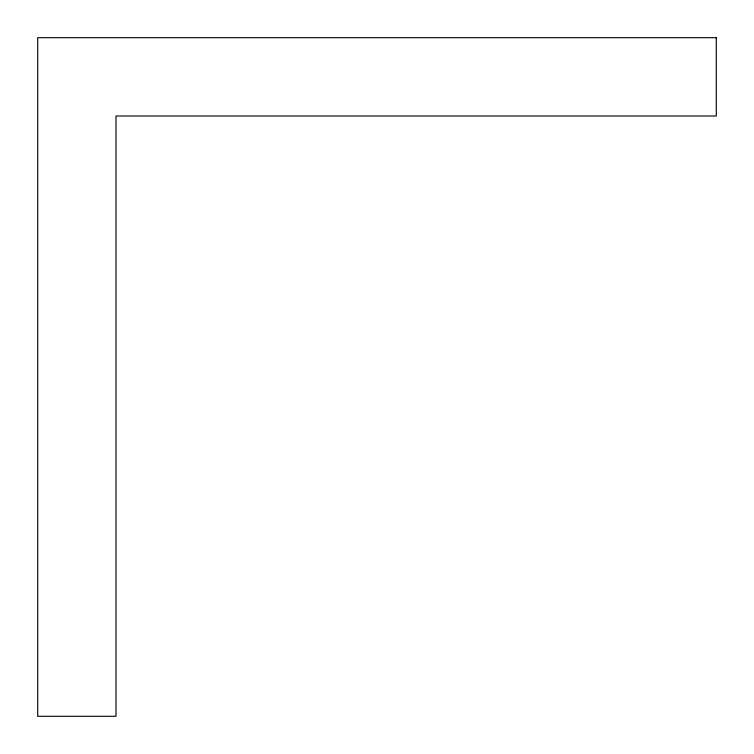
<?xml version="1.0" encoding="UTF-8"?>
<svg xmlns="http://www.w3.org/2000/svg" width="754" height="754" viewBox="0 0 754 754"><rect width="100%" height="100%" fill="white"/><g stroke="black" fill="none" stroke-linecap="round" stroke-linejoin="round"><path stroke-width="1.13" d="M716.3 37.7L37.7 37.7L37.7 716.3L116.003 716.3L116.003 116.003L716.3 116.003L716.3 37.7"/></g></svg>
